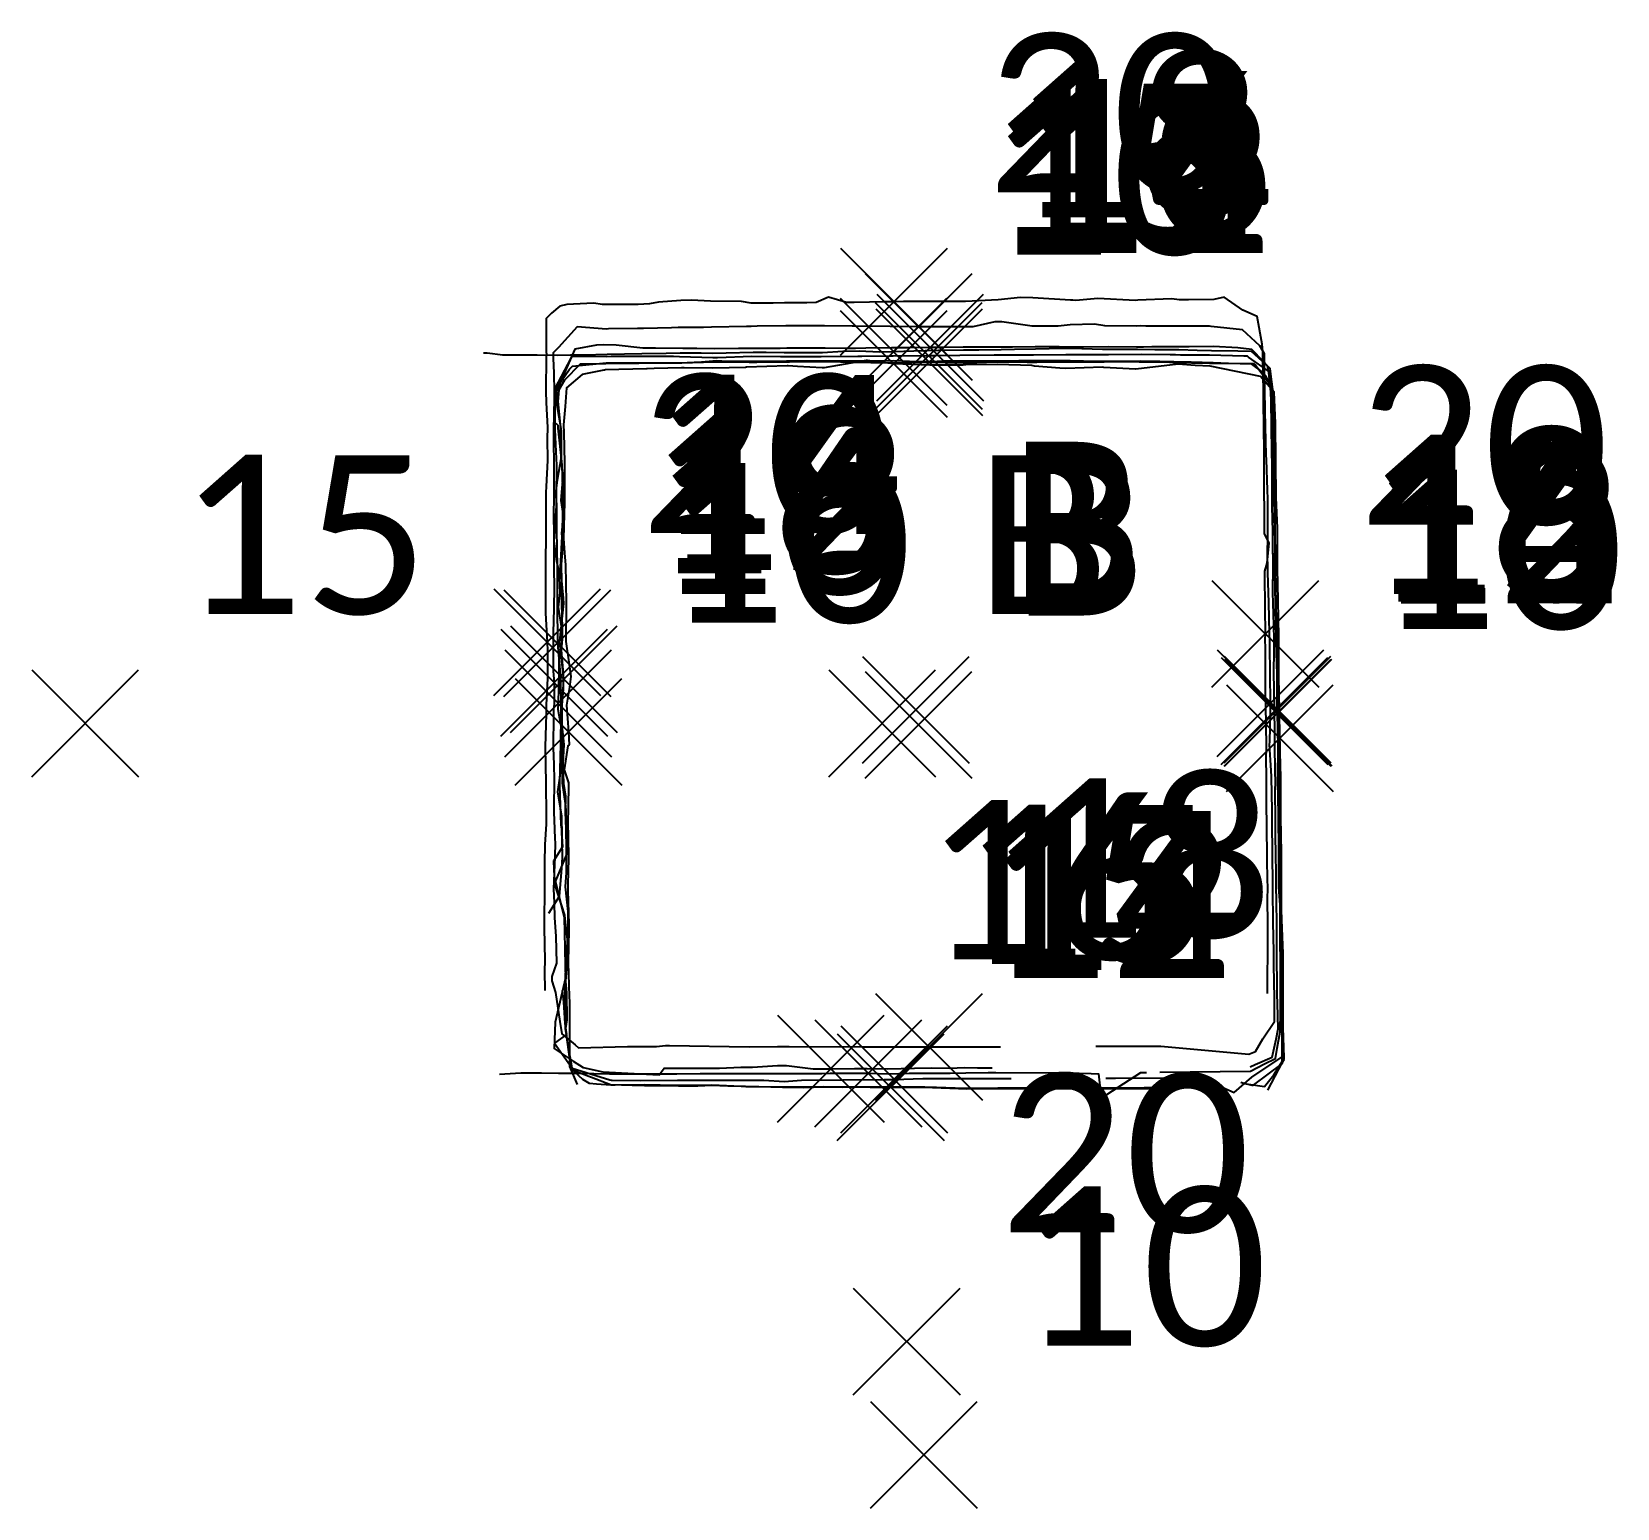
# Model space of a CAD drawing. Header units: metres. Extents: x -0.284 to 0.714, y 0.08 to 1.01.
import ezdxf

# ---------------------------------------------------------------- set-up
doc = ezdxf.new("R2010")
doc.units = ezdxf.units.M
doc.header["$MEASUREMENT"] = 0
for name, color, linetype in [('kolommen 10.00', 1, 'Continuous'), ('kolommen 12.00', 6, 'Continuous'), ('kolommen 12.10', 7, 'Continuous'), ('kolommen 14.00', 4, 'Continuous'), ('kolommen 15.00', 7, 'Continuous'), ('kolommen 16.00', 3, 'Continuous'), ('kolommen 18.00', 7, 'Continuous'), ('kolommen 20.00', 2, 'Continuous')]:
    doc.layers.add(name, color=color, linetype=linetype)
doc.styles.add('Legend', font='')
doc.styles.get('Legend').set_extended_font_data('Calibri')

# ---------------------------------------------------------------- blocks, each defined once
blk = doc.blocks.new('PT')
for points in [[(-0.0672, 0.0672), (0.0672, -0.0672)], [(-0.0672, -0.0672), (0.0672, 0.0672)]]:
    blk.add_lwpolyline(points)
at = {"style": 'Legend'}
blk.add_attdef('NR', (0.1168, 0.1375), '', height=0.2, dxfattribs=at)

msp = doc.modelspace()

# ---------------------------------------------------------------- linework, layer by layer
at = {"layer": 'kolommen 10.00'}
msp.add_polyline3d([(0.4936, 0.34354, 10), (0.5029, 0.36103, 10), (0.50387, 0.36278, 10), (0.50387, 0.36405, 10), (0.50319, 0.38271, 10), (0.50319, 0.40285, 10), (0.50323, 0.42859, 10), (0.50321, 0.4296, 10), (0.50244, 0.45071, 10), (0.50229, 0.45724, 10), (0.50202, 0.47021, 10), (0.50209, 0.47695, 10), (0.50227, 0.49147, 10), (0.50225, 0.49284, 10), (0.50175, 0.51539, 10), (0.50173, 0.51731, 10), (0.50172, 0.51902, 10), (0.50177, 0.53917, 10), (0.50175, 0.54029, 10), (0.50142, 0.55631, 10), (0.50132, 0.56095, 10), (0.50126, 0.56499, 10), (0.50105, 0.58249, 10), (0.50062, 0.60365, 10), (0.50061, 0.60375, 10), (0.50061, 0.60386, 10), (0.50062, 0.62794, 10), (0.5006, 0.62902, 10), (0.5002, 0.65171, 10), (0.49967, 0.67205, 10), (0.49966, 0.67244, 10), (0.49966, 0.67287, 10), (0.4998, 0.69619, 10), (0.49975, 0.69713, 10), (0.49888, 0.71656, 10), (0.49862, 0.73942, 10), (0.49862, 0.73965, 10), (0.49861, 0.73986, 10), (0.49839, 0.76263, 10), (0.49839, 0.76321, 10), (0.49765, 0.78274, 10), (0.48912, 0.79272, 10), (0.45739, 0.79912, 10), (0.44782, 0.79964, 10), (0.43719, 0.80033, 10), (0.41046, 0.79721, 10), (0.41034, 0.7972, 10), (0.41027, 0.79719, 10), (0.39033, 0.79839, 10), (0.38953, 0.7984, 10), (0.36653, 0.79758, 10), (0.36275, 0.79788, 10), (0.34686, 0.79911, 10), (0.34505, 0.79945, 10), (0.32358, 0.80018, 10), (0.3035, 0.79987, 10), (0.30177, 0.79972, 10), (0.28098, 0.79984, 10), (0.25813, 0.80059, 10), (0.25662, 0.80074, 10), (0.24595, 0.80214, 10), (0.24156, 0.8027, 10), (0.24071, 0.80266, 10), (0.2144, 0.798, 10), (0.2132, 0.79802, 10), (0.19768, 0.799, 10), (0.19162, 0.79938, 10), (0.1911, 0.79939, 10), (0.16544, 0.7984, 10), (0.16487, 0.79838, 10), (0.14436, 0.7978, 10), (0.1263, 0.79809, 10), (0.12456, 0.79816, 10), (0.10741, 0.79759, 10), (0.10306, 0.79746, 10), (0.10253, 0.79755, 10), (0.07659, 0.79673, 10), (0.07633, 0.79671, 10), (0.07561, 0.79661, 10), (0.06202, 0.79388, 10), (0.05217, 0.78547, 10), (0.05128, 0.77384, 10), (0.05039, 0.76222, 10), (0.0505, 0.75742, 10), (0.05096, 0.73824, 10), (0.05096, 0.71502, 10), (0.05098, 0.71427, 10), (0.05097, 0.71351, 10), (0.05029, 0.69056, 10), (0.05121, 0.67888, 10), (0.05159, 0.67409, 10), (0.05204, 0.65068, 10), (0.05205, 0.64993, 10), (0.05207, 0.64916, 10), (0.05186, 0.62594, 10), (0.05372, 0.61295, 10), (0.05492, 0.60378, 10), (0.05406, 0.59713, 10), (0.05215, 0.58571, 10), (0.05337, 0.56904, 10), (0.0539, 0.56074, 10), (0.053, 0.56016, 10), (0.05073, 0.54515, 10), (0.05336, 0.53695, 10), (0.05324, 0.52043, 10), (0.05312, 0.51275, 10), (0.05337, 0.49095, 10), (0.05341, 0.48914, 10), (0.05323, 0.48126, 10), (0.05299, 0.47249, 10), (0.053, 0.46937, 10), (0.05372, 0.4479, 10), (0.05371, 0.44436, 10), (0.05313, 0.42386, 10), (0.05396, 0.40239, 10), (0.05407, 0.39906, 10), (0.05409, 0.3831, 10), (0.0541, 0.38277, 10), (0.0541, 0.38231, 10), (0.05399, 0.3584, 10), (0.05892, 0.34699, 10)], dxfattribs=at)
at = {"layer": 'kolommen 12.00'}
msp.add_polyline3d([(0.47752, 0.34809, 12), (0.48008, 0.34747, 12), (0.49154, 0.34587, 12), (0.49749, 0.35317, 12), (0.50261, 0.36164, 12), (0.50265, 0.37217, 12), (0.50263, 0.38036, 12), (0.50257, 0.38968, 12), (0.50253, 0.40332, 12), (0.50252, 0.41582, 12), (0.50241, 0.42729, 12), (0.50219, 0.44173, 12), (0.50213, 0.45023, 12), (0.50182, 0.45952, 12), (0.50193, 0.47251, 12), (0.5022, 0.48274, 12), (0.50187, 0.49327, 12), (0.50162, 0.5027, 12), (0.50125, 0.51511, 12), (0.50135, 0.52704, 12), (0.50117, 0.53831, 12), (0.5011, 0.55222, 12), (0.501, 0.56161, 12), (0.50073, 0.57116, 12), (0.50035, 0.58286, 12), (0.49995, 0.59409, 12), (0.49979, 0.60407, 12), (0.49951, 0.61506, 12), (0.49952, 0.62805, 12), (0.49914, 0.63946, 12), (0.49891, 0.64899, 12), (0.49875, 0.65942, 12), (0.49848, 0.67246, 12), (0.49842, 0.68188, 12), (0.49809, 0.69587, 12), (0.49779, 0.70483, 12), (0.49764, 0.71647, 12), (0.49752, 0.72977, 12), (0.49749, 0.73967, 12), (0.49727, 0.74961, 12), (0.49714, 0.76267, 12), (0.49678, 0.77508, 12), (0.4965, 0.78525, 12), (0.49209, 0.79336, 12), (0.4901, 0.79566, 12), (0.48354, 0.8004, 12), (0.4688, 0.8008, 12), (0.45924, 0.80114, 12), (0.44541, 0.80163, 12), (0.43447, 0.8019, 12), (0.42568, 0.80208, 12), (0.41326, 0.80223, 12), (0.40352, 0.80216, 12), (0.39069, 0.80199, 12), (0.37761, 0.80226, 12), (0.36927, 0.80253, 12), (0.36003, 0.8025, 12), (0.34653, 0.80249, 12), (0.33689, 0.8024, 12), (0.32322, 0.80224, 12), (0.31336, 0.80224, 12), (0.30034, 0.80232, 12), (0.29, 0.80235, 12), (0.28087, 0.80196, 12), (0.26802, 0.80211, 12), (0.25817, 0.80247, 12), (0.24431, 0.80236, 12), (0.23416, 0.80233, 12), (0.22136, 0.80221, 12), (0.21396, 0.80219, 12), (0.20555, 0.80224, 12), (0.19066, 0.80233, 12), (0.17832, 0.80216, 12), (0.16873, 0.80215, 12), (0.15335, 0.80204, 12), (0.14662, 0.80259, 12), (0.13707, 0.80162, 12), (0.12345, 0.80104, 12), (0.11341, 0.80092, 12), (0.09763, 0.80078, 12), (0.08534, 0.80083, 12), (0.07687, 0.80068, 12), (0.06696, 0.80042, 12), (0.0607, 0.80032, 12), (0.0509, 0.79025, 12), (0.04732, 0.78428, 12), (0.04667, 0.77692, 12), (0.04813, 0.76238, 12), (0.04841, 0.74885, 12), (0.04878, 0.73849, 12), (0.04984, 0.72996, 12), (0.04861, 0.7145, 12), (0.05001, 0.70499, 12), (0.04904, 0.69376, 12), (0.04983, 0.68641, 12), (0.04879, 0.67446, 12), (0.04914, 0.66367, 12), (0.04904, 0.64986, 12), (0.04937, 0.63424, 12), (0.04918, 0.62484, 12), (0.04874, 0.62058, 12), (0.05006, 0.60554, 12), (0.05009, 0.5958, 12), (0.04916, 0.58588, 12), (0.04932, 0.57292, 12), (0.05043, 0.56112, 12), (0.04978, 0.54905, 12), (0.05038, 0.5365, 12), (0.05156, 0.52861, 12), (0.05138, 0.51836, 12), (0.05166, 0.50799, 12), (0.05203, 0.49514, 12), (0.05204, 0.48046, 12), (0.05125, 0.47156, 12), (0.05297, 0.4559, 12), (0.05306, 0.44716, 12), (0.05306, 0.44133, 12), (0.05167, 0.42659, 12), (0.05134, 0.41442, 12), (0.05221, 0.40473, 12), (0.05242, 0.38767, 12), (0.05151, 0.3823, 12), (0.05256, 0.37429, 12), (0.05582, 0.3564, 12), (0.06791, 0.35162, 12), (0.07978, 0.34717, 12), (0.09351, 0.34656, 12), (0.10135, 0.34649, 12), (0.10805, 0.34636, 12), (0.12263, 0.3462, 12), (0.13478, 0.34628, 12), (0.1436, 0.34655, 12), (0.15371, 0.3463, 12), (0.16487, 0.34599, 12), (0.17323, 0.3458, 12), (0.18809, 0.34543, 12), (0.20107, 0.34526, 12), (0.21416, 0.34562, 12), (0.22594, 0.34536, 12), (0.23513, 0.34551, 12), (0.24323, 0.34536, 12), (0.25612, 0.34535, 12), (0.2677, 0.34535, 12), (0.27713, 0.34529, 12), (0.29355, 0.34471, 12), (0.30426, 0.34444, 12), (0.31902, 0.34453, 12), (0.32393, 0.34449, 12), (0.3809, 0.3443, 12), (0.38206, 0.34431, 12), (0.38268, 0.34431, 12), (0.42234, 0.34458, 12)], dxfattribs=at)
at = {"layer": 'kolommen 12.10'}
msp.add_polyline3d([(0.42297, 0.34504, 12.1), (0.41569, 0.34499, 12.1), (0.38285, 0.34486, 12.1), (0.36819, 0.34481, 12.1), (0.34794, 0.3448, 12.1), (0.32368, 0.34477, 12.1), (0.3053, 0.34453, 12.1), (0.30434, 0.34457, 12.1), (0.30277, 0.3446, 12.1), (0.28512, 0.3452, 12.1), (0.27774, 0.34548, 12.1), (0.27714, 0.34548, 12.1), (0.27516, 0.34548, 12.1), (0.25622, 0.34537, 12.1), (0.2376, 0.34539, 12.1), (0.23531, 0.34541, 12.1), (0.23259, 0.34547, 12.1), (0.21421, 0.34564, 12.1), (0.1909, 0.34541, 12.1), (0.18957, 0.34538, 12.1), (0.16895, 0.3455, 12.1), (0.16514, 0.34559, 12.1), (0.16203, 0.34571, 12.1), (0.14367, 0.34665, 12.1), (0.12966, 0.34646, 12.1), (0.12266, 0.34636, 12.1), (0.12102, 0.3464, 12.1), (0.10128, 0.34678, 12.1), (0.08289, 0.34673, 12.1), (0.08004, 0.34675, 12.1), (0.07114, 0.34737, 12.1), (0.0667, 0.34768, 12.1), (0.06249, 0.35018, 12.1), (0.05522, 0.35698, 12.1), (0.05205, 0.37974, 12.1), (0.05151, 0.38215, 12.1), (0.05128, 0.40559, 12.1), (0.05132, 0.4067, 12.1), (0.05124, 0.40746, 12.1), (0.05315, 0.42924, 12.1), (0.05346, 0.43283, 12.1), (0.05181, 0.44724, 12.1), (0.05111, 0.45373, 12.1), (0.0449, 0.47311, 12.1), (0.04493, 0.47372, 12.1), (0.0529, 0.49277, 12.1), (0.0525, 0.49685, 12.1), (0.05194, 0.5196, 12.1), (0.05182, 0.52241, 12.1), (0.04971, 0.53669, 12.1), (0.04946, 0.55749, 12.1), (0.04962, 0.56097, 12.1), (0.04932, 0.5641, 12.1), (0.04956, 0.58598, 12.1), (0.05047, 0.6022, 12.1), (0.05049, 0.60267, 12.1), (0.05048, 0.60277, 12.1), (0.05013, 0.60597, 12.1), (0.04805, 0.62498, 12.1), (0.04798, 0.62568, 12.1), (0.04803, 0.62634, 12.1), (0.05059, 0.6497, 12.1), (0.05026, 0.65303, 12.1), (0.04845, 0.67261, 12.1), (0.04962, 0.69574, 12.1), (0.04965, 0.69624, 12.1), (0.04965, 0.69634, 12.1), (0.04967, 0.69678, 12.1), (0.05007, 0.71154, 12.1), (0.05012, 0.71547, 12.1), (0.04943, 0.73681, 12.1), (0.0492, 0.73916, 12.1), (0.04699, 0.76005, 12.1), (0.04691, 0.76184, 12.1), (0.04442, 0.76404, 12.1), (0.04537, 0.7858, 12.1), (0.04644, 0.78554, 12.1), (0.04629, 0.7859, 12.1), (0.05397, 0.79727, 12.1), (0.05602, 0.79917, 12.1), (0.07709, 0.80125, 12.1), (0.07801, 0.80123, 12.1), (0.07937, 0.8012, 12.1), (0.0986, 0.80127, 12.1), (0.12053, 0.80125, 12.1), (0.1228, 0.80126, 12.1), (0.12475, 0.80132, 12.1), (0.14522, 0.80176, 12.1), (0.16708, 0.80155, 12.1), (0.16985, 0.80156, 12.1), (0.17196, 0.80156, 12.1), (0.18994, 0.80193, 12.1), (0.19245, 0.80194, 12.1), (0.21449, 0.80199, 12.1), (0.21602, 0.80197, 12.1), (0.23296, 0.8016, 12.1), (0.25445, 0.80121, 12.1), (0.25619, 0.80121, 12.1), (0.27906, 0.80159, 12.1), (0.28052, 0.8016, 12.1), (0.30187, 0.80128, 12.1), (0.3032, 0.80126, 12.1), (0.30432, 0.80127, 12.1), (0.32257, 0.80177, 12.1), (0.34213, 0.80161, 12.1), (0.34518, 0.80168, 12.1), (0.34832, 0.80169, 12.1), (0.3682, 0.80182, 12.1), (0.38795, 0.80195, 12.1), (0.39066, 0.80195, 12.1), (0.39337, 0.80198, 12.1), (0.41265, 0.80187, 12.1), (0.43184, 0.80165, 12.1), (0.43431, 0.80154, 12.1), (0.45691, 0.80106, 12.1), (0.45933, 0.80107, 12.1), (0.46194, 0.80097, 12.1), (0.48456, 0.80087, 12.1), (0.48617, 0.79954, 12.1), (0.49516, 0.78751, 12.1), (0.49643, 0.78517, 12.1), (0.49714, 0.76479, 12.1), (0.49716, 0.76256, 12.1), (0.49723, 0.76024, 12.1), (0.49723, 0.73941, 12.1), (0.4979, 0.71763, 12.1), (0.4979, 0.71659, 12.1), (0.49792, 0.71568, 12.1), (0.49802, 0.69573, 12.1), (0.49805, 0.69391, 12.1), (0.498, 0.67209, 12.1), (0.49868, 0.65174, 12.1), (0.49877, 0.64879, 12.1), (0.49892, 0.62872, 12.1), (0.49895, 0.62756, 12.1), (0.49897, 0.62635, 12.1), (0.4999, 0.60439, 12.1), (0.49998, 0.60137, 12.1), (0.50025, 0.5827, 12.1), (0.50024, 0.58111, 12.1), (0.50098, 0.56148, 12.1), (0.50055, 0.54209, 12.1), (0.50062, 0.53909, 12.1), (0.50098, 0.51741, 12.1), (0.50101, 0.51481, 12.1), (0.50153, 0.49754, 12.1), (0.50155, 0.49547, 12.1), (0.50194, 0.47597, 12.1), (0.50197, 0.47331, 12.1), (0.50194, 0.45244, 12.1), (0.50194, 0.45124, 12.1), (0.50196, 0.44985, 12.1), (0.50216, 0.42867, 12.1), (0.50206, 0.40535, 12.1), (0.50208, 0.40289, 12.1), (0.50293, 0.38473, 12.1), (0.50295, 0.38332, 12.1), (0.50292, 0.38191, 12.1), (0.50269, 0.36038, 12.1), (0.48455, 0.3468, 12.1), (0.48412, 0.34641, 12.1), (0.48372, 0.34651, 12.1), (0.47857, 0.3477, 12.1), (0.47664, 0.3483, 12.1)], dxfattribs=at)
at = {"layer": 'kolommen 14.00'}
for points in [[(0.45099, 0.35155, 14), (0.47254, 0.34195, 14), (0.4836, 0.35163, 14), (0.50206, 0.36397, 14), (0.50342, 0.36487, 14), (0.50339, 0.366, 14), (0.50296, 0.38193, 14), (0.50289, 0.40098, 14), (0.50281, 0.40487, 14), (0.50283, 0.40824, 14), (0.50266, 0.42471, 14), (0.5025, 0.42745, 14), (0.50213, 0.44703, 14), (0.50196, 0.45156, 14), (0.50065, 0.47126, 14), (0.50052, 0.49292, 14), (0.50052, 0.49364, 14), (0.50053, 0.49427, 14), (0.50045, 0.51578, 14), (0.50042, 0.51724, 14), (0.49994, 0.53752, 14), (0.49992, 0.5399, 14), (0.50014, 0.55954, 14), (0.49966, 0.58097, 14), (0.49961, 0.58335, 14), (0.4996, 0.58592, 14), (0.49945, 0.60513, 14), (0.4989, 0.6256, 14), (0.49881, 0.62883, 14), (0.49849, 0.64599, 14), (0.49844, 0.64987, 14), (0.49807, 0.66857, 14), (0.49803, 0.67073, 14), (0.49816, 0.69266, 14), (0.49816, 0.69446, 14), (0.49754, 0.71659, 14), (0.49751, 0.7176, 14), (0.4975, 0.71856, 14), (0.49731, 0.73812, 14), (0.49737, 0.7588, 14), (0.49733, 0.76134, 14), (0.49662, 0.78163, 14), (0.49662, 0.78397, 14), (0.49513, 0.79416, 14), (0.49459, 0.79566, 14), (0.48147, 0.8047, 14), (0.48077, 0.80533, 14), (0.47849, 0.80547, 14), (0.45683, 0.80603, 14), (0.43873, 0.80612, 14), (0.43552, 0.80617, 14), (0.43223, 0.80623, 14), (0.41418, 0.80656, 14), (0.39331, 0.80633, 14), (0.3916, 0.80632, 14), (0.39, 0.80632, 14), (0.36906, 0.80625, 14), (0.36654, 0.80622, 14), (0.34605, 0.80598, 14), (0.32543, 0.80607, 14), (0.32338, 0.8061, 14), (0.32128, 0.80604, 14), (0.2997, 0.8058, 14), (0.28335, 0.80567, 14), (0.28012, 0.80568, 14), (0.25773, 0.8054, 14), (0.25647, 0.80536, 14), (0.23815, 0.80516, 14), (0.23706, 0.80513, 14), (0.23556, 0.80513, 14), (0.21254, 0.80496, 14), (0.19006, 0.80497, 14), (0.18817, 0.80495, 14), (0.18685, 0.80496, 14), (0.16893, 0.80518, 14), (0.14722, 0.80441, 14), (0.14577, 0.8044, 14), (0.14439, 0.80441, 14), (0.1234, 0.80499, 14), (0.11962, 0.80517, 14), (0.10268, 0.80512, 14), (0.08033, 0.80517, 14), (0.07749, 0.80505, 14), (0.05665, 0.80527, 14), (0.0556, 0.80528, 14), (0.05496, 0.80411, 14), (0.04481, 0.78506, 14), (0.04478, 0.75926, 14), (0.04568, 0.74084, 14), (0.04592, 0.73698, 14), (0.04578, 0.71695, 14), (0.04574, 0.7133, 14), (0.04579, 0.71284, 14), (0.04587, 0.70246, 14), (0.04593, 0.69711, 14), (0.04596, 0.69587, 14), (0.04623, 0.67291, 14), (0.04635, 0.6574, 14), (0.04624, 0.64902, 14), (0.04643, 0.62515, 14), (0.04644, 0.62493, 14), (0.04644, 0.6248, 14), (0.04844, 0.60321, 14), (0.04856, 0.58222, 14), (0.04854, 0.58021, 14), (0.04834, 0.56116, 14), (0.0477, 0.53707, 14), (0.04776, 0.53604, 14), (0.0477, 0.53533, 14), (0.0487, 0.5104, 14), (0.04909, 0.50768, 14), (0.04954, 0.49112, 14), (0.04933, 0.48573, 14), (0.04765, 0.46546, 14), (0.0408, 0.45469, 14)], [(0.0495, 0.40619, 14), (0.05024, 0.39882, 14), (0.05111, 0.38555, 14), (0.05228, 0.37857, 14), (0.04463, 0.37307, 14), (0.0558, 0.35735, 14), (0.07936, 0.35009, 14), (0.08026, 0.34981, 14), (0.08091, 0.34981, 14), (0.09846, 0.34948, 14), (0.12207, 0.34969, 14), (0.12273, 0.34969, 14), (0.12336, 0.3497, 14), (0.15072, 0.34979, 14), (0.17646, 0.34976, 14), (0.18929, 0.34886, 14), (0.20009, 0.34976, 14), (0.25222, 0.35017, 14), (0.25544, 0.35021, 14), (0.25839, 0.3503, 14), (0.2764, 0.3509, 14), (0.29898, 0.35075, 14), (0.30429, 0.35074, 14), (0.32208, 0.35085, 14), (0.33205, 0.35077, 14)], [(0.39157, 0.35099, 14), (0.39785, 0.35104, 14), (0.42765, 0.35136, 14)]]:
    msp.add_polyline3d(points, dxfattribs=at)
at = {"layer": 'kolommen 15.00'}
for points in [[(0.42572, 0.35478, 15), (0.48282, 0.35551, 15), (0.49147, 0.36007, 15), (0.49842, 0.36346, 15), (0.49947, 0.36998, 15), (0.50145, 0.38019, 15), (0.50153, 0.39354, 15), (0.50171, 0.40337, 15), (0.50166, 0.41707, 15), (0.50154, 0.42612, 15), (0.5015, 0.43509, 15), (0.50145, 0.44874, 15), (0.50141, 0.46093, 15), (0.50149, 0.46854, 15), (0.50137, 0.47867, 15), (0.50111, 0.49344, 15), (0.5011, 0.50389, 15), (0.50105, 0.51722, 15), (0.50114, 0.5264, 15), (0.5009, 0.53916, 15), (0.50054, 0.54911, 15), (0.50015, 0.55888, 15), (0.49986, 0.57497, 15), (0.49969, 0.58308, 15), (0.49977, 0.59605, 15), (0.49954, 0.60549, 15), (0.49917, 0.62102, 15), (0.49896, 0.62828, 15), (0.49886, 0.64035, 15), (0.49866, 0.6505, 15), (0.49844, 0.66551, 15), (0.49841, 0.67345, 15), (0.49836, 0.6801, 15), (0.4982, 0.69395, 15), (0.49797, 0.70875, 15), (0.49774, 0.71703, 15), (0.4976, 0.72487, 15), (0.49725, 0.73916, 15), (0.49709, 0.74747, 15), (0.49677, 0.76208, 15), (0.49676, 0.77113, 15), (0.49682, 0.78447, 15), (0.4961, 0.78918, 15), (0.49504, 0.79759, 15), (0.4877, 0.80446, 15), (0.48346, 0.80838, 15), (0.47465, 0.80856, 15), (0.45828, 0.80883, 15), (0.44919, 0.80902, 15), (0.43765, 0.80935, 15), (0.42244, 0.8095, 15), (0.4117, 0.80961, 15), (0.40232, 0.80969, 15), (0.38966, 0.80969, 15), (0.37648, 0.80996, 15), (0.36731, 0.81019, 15), (0.35599, 0.80999, 15), (0.34744, 0.80976, 15), (0.33413, 0.80971, 15), (0.32588, 0.80949, 15), (0.31165, 0.80918, 15), (0.30213, 0.8092, 15), (0.28634, 0.80893, 15), (0.2779, 0.80876, 15), (0.27087, 0.80859, 15), (0.25806, 0.80824, 15), (0.2493, 0.80789, 15), (0.23631, 0.80848, 15), (0.22607, 0.80843, 15), (0.21337, 0.80742, 15), (0.1977, 0.80744, 15), (0.18921, 0.80752, 15), (0.17779, 0.80773, 15), (0.16966, 0.80765, 15), (0.15277, 0.80726, 15), (0.14395, 0.8072, 15), (0.13698, 0.80723, 15), (0.12376, 0.80728, 15), (0.11502, 0.80706, 15), (0.09957, 0.80684, 15), (0.08875, 0.80669, 15), (0.07777, 0.80643, 15), (0.06322, 0.8061, 15), (0.05462, 0.80607, 15), (0.04626, 0.80593, 15), (0.03369, 0.80611, 15), (0.0195, 0.80597, 15), (0.01213, 0.80599, 15), (0.00226, 0.80724, 15), (0, 0.8074, 15)], [(0.00994, 0.35365, 15), (0.0234, 0.35436, 15), (0.03646, 0.35434, 15), (0.0472, 0.35424, 15), (0.05788, 0.35411, 15), (0.06932, 0.35394, 15), (0.07923, 0.35381, 15), (0.09179, 0.35382, 15), (0.10048, 0.35375, 15), (0.11426, 0.35368, 15), (0.12167, 0.35378, 15), (0.13636, 0.35407, 15), (0.14275, 0.35402, 15), (0.1486, 0.35406, 15), (0.16325, 0.35409, 15), (0.18309, 0.35397, 15), (0.19188, 0.35397, 15), (0.20682, 0.35404, 15), (0.21294, 0.35408, 15), (0.21825, 0.35412, 15), (0.23382, 0.35419, 15), (0.24216, 0.35411, 15), (0.25487, 0.35381, 15), (0.26784, 0.35411, 15), (0.27673, 0.35428, 15), (0.2936, 0.35425, 15), (0.30352, 0.35433, 15), (0.31757, 0.35462, 15), (0.31834, 0.35464, 15), (0.31878, 0.35466, 15), (0.32241, 0.35464, 15), (0.36724, 0.35442, 15), (0.38237, 0.35408, 15), (0.38705, 0.35379, 15), (0.38883, 0.33853, 15), (0.41372, 0.35452, 15), (0.41728, 0.35462, 15)]]:
    msp.add_polyline3d(points, dxfattribs=at)
at = {"layer": 'kolommen 16.00'}
msp.add_polyline3d([(0.48246, 0.35828, 16), (0.48575, 0.35962, 16), (0.4964, 0.36421, 16), (0.49892, 0.37568, 16), (0.50017, 0.38219, 16), (0.49966, 0.39818, 16), (0.4996, 0.40341, 16), (0.49944, 0.41167, 16), (0.49925, 0.42495, 16), (0.4992, 0.43996, 16), (0.49922, 0.44746, 16), (0.49904, 0.46264, 16), (0.49894, 0.47169, 16), (0.4988, 0.47911, 16), (0.49861, 0.49287, 16), (0.49842, 0.50265, 16), (0.49843, 0.51425, 16), (0.49832, 0.5314, 16), (0.49842, 0.53801, 16), (0.49832, 0.54353, 16), (0.49807, 0.56154, 16), (0.49799, 0.56968, 16), (0.49789, 0.58211, 16), (0.49769, 0.59673, 16), (0.4975, 0.60534, 16), (0.49754, 0.62105, 16), (0.49758, 0.62757, 16), (0.49711, 0.64342, 16), (0.49696, 0.64951, 16), (0.4968, 0.65715, 16), (0.49692, 0.6731, 16), (0.49668, 0.68832, 16), (0.49672, 0.69503, 16), (0.49644, 0.71074, 16), (0.4963, 0.71834, 16), (0.49633, 0.73172, 16), (0.49629, 0.73769, 16), (0.49614, 0.74452, 16), (0.49586, 0.76185, 16), (0.49573, 0.77689, 16), (0.49561, 0.78288, 16), (0.4942, 0.79483, 16), (0.49344, 0.79939, 16), (0.49087, 0.80199, 16), (0.48362, 0.8097, 16), (0.47485, 0.81072, 16), (0.45942, 0.8115, 16), (0.44407, 0.81128, 16), (0.43731, 0.81121, 16), (0.42067, 0.81123, 16), (0.41532, 0.81116, 16), (0.41101, 0.81119, 16), (0.39318, 0.8112, 16), (0.37762, 0.81113, 16), (0.37076, 0.81117, 16), (0.36234, 0.81128, 16), (0.34714, 0.81125, 16), (0.33297, 0.81116, 16), (0.32489, 0.81104, 16), (0.30909, 0.81105, 16), (0.30185, 0.81108, 16), (0.28809, 0.81097, 16), (0.28104, 0.81087, 16), (0.26695, 0.81075, 16), (0.25675, 0.81068, 16), (0.24061, 0.8104, 16), (0.234, 0.8102, 16), (0.2275, 0.81022, 16), (0.21491, 0.81048, 16), (0.19635, 0.81036, 16), (0.19083, 0.81047, 16), (0.18668, 0.81035, 16), (0.17059, 0.81035, 16), (0.16048, 0.81033, 16), (0.14525, 0.8101, 16), (0.13414, 0.81027, 16), (0.12531, 0.81022, 16), (0.10813, 0.8104, 16), (0.1002, 0.81044, 16), (0.08348, 0.81227, 16), (0.07563, 0.81252, 16), (0.07103, 0.81228, 16), (0.05745, 0.80974, 16), (0.04926, 0.79117, 16), (0.04582, 0.78334, 16), (0.04588, 0.77593, 16), (0.04876, 0.75864, 16), (0.04888, 0.75341, 16), (0.0489, 0.74192, 16), (0.04631, 0.72744, 16), (0.04557, 0.72059, 16), (0.04572, 0.71129, 16), (0.04429, 0.6889, 16), (0.04592, 0.6762, 16), (0.04734, 0.67041, 16), (0.048, 0.65666, 16), (0.04692, 0.64748, 16), (0.04924, 0.63253, 16), (0.04949, 0.62672, 16), (0.04731, 0.61422, 16), (0.04746, 0.60628, 16), (0.04699, 0.58691, 16), (0.0468, 0.58328, 16), (0.04938, 0.5679, 16), (0.04973, 0.56281, 16), (0.04975, 0.55831, 16), (0.04798, 0.54139, 16), (0.04655, 0.53125, 16), (0.049, 0.5159, 16), (0.04915, 0.50342, 16), (0.04965, 0.49673, 16), (0.04404, 0.48765, 16), (0.0444, 0.47802, 16), (0.0508, 0.45208, 16), (0.05122, 0.43277, 16), (0.05135, 0.42157, 16), (0.05154, 0.41422, 16), (0.04503, 0.38637, 16), (0.04438, 0.36977, 16), (0.05633, 0.36177, 16), (0.06267, 0.3577, 16), (0.07506, 0.35513, 16), (0.11058, 0.35307, 16), (0.11362, 0.35728, 16), (0.13882, 0.35733, 16), (0.14849, 0.35736, 16), (0.16192, 0.35794, 16), (0.16932, 0.358, 16), (0.18494, 0.35909, 16), (0.19064, 0.35906, 16), (0.2074, 0.35694, 16), (0.2124, 0.35702, 16), (0.2186, 0.357, 16), (0.23336, 0.35708, 16), (0.24151, 0.35705, 16), (0.25435, 0.35698, 16), (0.27116, 0.3574, 16), (0.28206, 0.35752, 16), (0.29352, 0.35744, 16), (0.3028, 0.35776, 16), (0.31086, 0.3575, 16), (0.32003, 0.35761, 16)], dxfattribs=at)
at = {"layer": 'kolommen 18.00'}
msp.add_polyline3d([(0.38531, 0.37112, 18), (0.42116, 0.37119, 18), (0.42393, 0.37118, 18), (0.42634, 0.3712, 18), (0.48178, 0.36606, 18), (0.48586, 0.3678, 18), (0.49044, 0.3758, 18), (0.49791, 0.3868, 18), (0.49792, 0.39076, 18), (0.49783, 0.40419, 18), (0.49769, 0.40893, 18), (0.49734, 0.42503, 18), (0.49732, 0.43068, 18), (0.49697, 0.44898, 18), (0.49684, 0.47006, 18), (0.4968, 0.472, 18), (0.49678, 0.47354, 18), (0.4965, 0.49143, 18), (0.49634, 0.513, 18), (0.49635, 0.51628, 18), (0.49628, 0.51951, 18), (0.49586, 0.54068, 18), (0.49565, 0.54463, 18), (0.49476, 0.56097, 18), (0.49481, 0.56263, 18), (0.49541, 0.58137, 18), (0.49535, 0.587, 18), (0.49509, 0.60548, 18), (0.49493, 0.62311, 18), (0.4949, 0.62672, 18), (0.49475, 0.63083, 18), (0.49428, 0.65033, 18), (0.49357, 0.66906, 18), (0.49355, 0.67393, 18), (0.49334, 0.67834, 18), (0.49357, 0.69449, 18), (0.49369, 0.70006, 18), (0.49355, 0.71559, 18), (0.49333, 0.72109, 18), (0.49272, 0.74037, 18), (0.49268, 0.74317, 18), (0.4922, 0.76122, 18), (0.49196, 0.7712, 18), (0.49172, 0.78398, 18), (0.49156, 0.79611, 18), (0.49155, 0.80693, 18), (0.4885, 0.81183, 18), (0.47767, 0.82207, 18), (0.45792, 0.82415, 18), (0.45684, 0.82426, 18), (0.45599, 0.82427, 18), (0.43932, 0.8242, 18), (0.41684, 0.82438, 18), (0.41347, 0.82446, 18), (0.41095, 0.82439, 18), (0.39096, 0.82443, 18), (0.38454, 0.82565, 18), (0.36922, 0.82519, 18), (0.36175, 0.82424, 18), (0.34539, 0.8243, 18), (0.32629, 0.82693, 18), (0.32176, 0.82693, 18), (0.30804, 0.82396, 18), (0.30186, 0.82391, 18), (0.28344, 0.82392, 18), (0.28052, 0.82391, 18), (0.27388, 0.82394, 18), (0.25594, 0.82406, 18), (0.23424, 0.82435, 18), (0.23281, 0.82437, 18), (0.232, 0.82437, 18), (0.21459, 0.8245, 18), (0.20833, 0.82454, 18), (0.19023, 0.82445, 18), (0.17227, 0.82423, 18), (0.16843, 0.82416, 18), (0.16551, 0.82412, 18), (0.14353, 0.82372, 18), (0.1385, 0.82355, 18), (0.12249, 0.82337, 18), (0.11829, 0.82326, 18), (0.10062, 0.82288, 18), (0.09685, 0.82281, 18), (0.07858, 0.82252, 18), (0.0774, 0.82246, 18), (0.05893, 0.82398, 18), (0.04705, 0.81094, 18), (0.04387, 0.80747, 18), (0.04383, 0.8042, 18), (0.04418, 0.79481, 18), (0.04452, 0.78293, 18), (0.04452, 0.77878, 18), (0.04404, 0.75893, 18), (0.0441, 0.74867, 18), (0.04418, 0.74053, 18), (0.04421, 0.72214, 18), (0.04412, 0.71907, 18), (0.04406, 0.70349, 18), (0.04425, 0.69507, 18), (0.04422, 0.6862, 18), (0.04412, 0.67113, 18), (0.04434, 0.66045, 18), (0.04426, 0.64641, 18), (0.04377, 0.63143, 18), (0.04385, 0.63138, 18), (0.04375, 0.63118, 18), (0.04375, 0.61098, 18), (0.04377, 0.60719, 18), (0.04446, 0.59992, 18), (0.04433, 0.58663, 18), (0.04398, 0.58309, 18), (0.04393, 0.57984, 18), (0.04384, 0.55898, 18), (0.04416, 0.54845, 18), (0.04434, 0.53881, 18), (0.04424, 0.52082, 18), (0.04425, 0.51854, 18), (0.04472, 0.50804, 18), (0.04494, 0.5014, 18), (0.04498, 0.49935, 18), (0.04475, 0.49027, 18), (0.0441, 0.47014, 18), (0.04449, 0.46131, 18), (0.04467, 0.45187, 18), (0.04545, 0.44034, 18), (0.0459, 0.42341, 18), (0.04287, 0.41496, 18), (0.04288, 0.41226, 18), (0.04536, 0.40489, 18), (0.04805, 0.38676, 18), (0.04931, 0.37902, 18), (0.05772, 0.37204, 18), (0.0598, 0.37011, 18), (0.09065, 0.37104, 18), (0.10883, 0.37105, 18), (0.11457, 0.37171, 18), (0.11711, 0.37166, 18), (0.16709, 0.37074, 18), (0.18501, 0.37103, 18), (0.19233, 0.37097, 18), (0.23857, 0.37076, 18), (0.24747, 0.37076, 18), (0.28035, 0.37073, 18), (0.28883, 0.37076, 18), (0.32378, 0.37086, 18), (0.32543, 0.37086, 18)], dxfattribs=at)
at = {"layer": 'kolommen 20.00'}
msp.add_polyline3d([(0.49344, 0.40441, 20), (0.49353, 0.41929, 20), (0.49354, 0.42548, 20), (0.49365, 0.44365, 20), (0.49361, 0.44628, 20), (0.49353, 0.46531, 20), (0.49356, 0.46919, 20), (0.49331, 0.48668, 20), (0.49323, 0.49173, 20), (0.49305, 0.50792, 20), (0.49306, 0.51384, 20), (0.49288, 0.51958, 20), (0.49276, 0.53964, 20), (0.49265, 0.5533, 20), (0.49273, 0.5575, 20), (0.49252, 0.57576, 20), (0.49238, 0.58306, 20), (0.49225, 0.59642, 20), (0.49224, 0.60052, 20), (0.49212, 0.6214, 20), (0.49204, 0.62737, 20), (0.49207, 0.63072, 20), (0.49203, 0.64707, 20), (0.49198, 0.64957, 20), (0.49179, 0.66548, 20), (0.49175, 0.67019, 20), (0.49332, 0.67509, 20), (0.49454, 0.68797, 20), (0.49161, 0.69358, 20), (0.4915, 0.71087, 20), (0.49141, 0.71782, 20), (0.49138, 0.7335, 20), (0.49132, 0.73994, 20), (0.49131, 0.74473, 20), (0.49105, 0.76136, 20), (0.49091, 0.77633, 20), (0.49084, 0.78333, 20), (0.49058, 0.8035, 20), (0.49054, 0.80833, 20), (0.48997, 0.81297, 20), (0.48702, 0.83037, 20), (0.47788, 0.83447, 20), (0.4661, 0.84254, 20), (0.45975, 0.84108, 20), (0.44377, 0.84097, 20), (0.43811, 0.84082, 20), (0.43292, 0.84147, 20), (0.41174, 0.84076, 20), (0.41029, 0.84046, 20), (0.38667, 0.84181, 20), (0.37284, 0.84054, 20), (0.37092, 0.84056, 20), (0.3694, 0.84064, 20), (0.34579, 0.84219, 20), (0.33793, 0.84237, 20), (0.32389, 0.84087, 20), (0.30329, 0.83991, 20), (0.30023, 0.83974, 20), (0.28268, 0.83989, 20), (0.28097, 0.83978, 20), (0.26436, 0.83974, 20), (0.25834, 0.83971, 20), (0.25248, 0.83963, 20), (0.23318, 0.83924, 20), (0.2285, 0.8392, 20), (0.21701, 0.84257, 20), (0.20927, 0.83914, 20), (0.20355, 0.83907, 20), (0.18933, 0.8389, 20), (0.18219, 0.83888, 20), (0.16837, 0.83874, 20), (0.16226, 0.83975, 20), (0.14272, 0.84002, 20), (0.13078, 0.84064, 20), (0.12418, 0.84054, 20), (0.11015, 0.8394, 20), (0.10449, 0.83837, 20), (0.09725, 0.83784, 20), (0.07477, 0.83784, 20), (0.06911, 0.8388, 20), (0.05243, 0.83793, 20), (0.04796, 0.83682, 20), (0.04278, 0.83249, 20), (0.03929, 0.82906, 20), (0.03935, 0.80786, 20), (0.0395, 0.80681, 20), (0.03948, 0.80549, 20), (0.03915, 0.78316, 20), (0.03949, 0.77623, 20), (0.04013, 0.76059, 20), (0.0401, 0.75371, 20), (0.04012, 0.73977, 20), (0.03932, 0.72344, 20), (0.03918, 0.7196, 20), (0.03915, 0.71533, 20), (0.03917, 0.69555, 20), (0.03907, 0.67301, 20), (0.03889, 0.67175, 20), (0.03906, 0.67048, 20), (0.039, 0.64775, 20), (0.03892, 0.6436, 20), (0.04002, 0.62542, 20), (0.04022, 0.61998, 20), (0.04016, 0.60288, 20), (0.03949, 0.58573, 20), (0.03939, 0.5834, 20), (0.03935, 0.58037, 20), (0.03883, 0.55956, 20), (0.03908, 0.53669, 20), (0.03909, 0.53526, 20), (0.03935, 0.51808, 20), (0.03947, 0.51097, 20), (0.03862, 0.4982, 20), (0.0385, 0.49526, 20), (0.0384, 0.4894, 20), (0.03826, 0.47099, 20), (0.03819, 0.44831, 20), (0.03807, 0.44699, 20), (0.03822, 0.44563, 20), (0.03848, 0.42514, 20), (0.03842, 0.41863, 20), (0.03861, 0.40613, 20)], dxfattribs=at)

# ---------------------------------------------------------------- block references
at = {"xscale": 0.5, "yscale": 0.5, "zscale": 0.5}
for p in [(0.27211, 0.58279), (0.25085, 0.57436), (0.25085, 0.57436), (0.25085, 0.57436), (0.27368, 0.57345), (0.27368, 0.57345), (0.27368, 0.57345), (0.27368, 0.57345)]:
    msp.add_blockref('PT', p, dxfattribs=at).add_auto_attribs({'NR': 'B'})
at = {"layer": 'kolommen 10.00', "xscale": 0.5, "yscale": 0.5, "zscale": 0.5}
for p in [(0.25813, 0.80059, 10), (0.05337, 0.56904, 10), (0.50126, 0.56499, 10), (0.27708, 0.11396, 10)]:
    msp.add_blockref('PT', p, dxfattribs=at).add_auto_attribs({'NR': '10'})
at = {"layer": 'kolommen 12.10', "xscale": 0.5, "yscale": 0.5, "zscale": 0.5}
for p in [(0.28052, 0.8016, 12.1), (0.05047, 0.6022, 12.1), (0.50024, 0.58111, 12.1), (0.25622, 0.34537, 12.1)]:
    msp.add_blockref('PT', p, dxfattribs=at).add_auto_attribs({'NR': '12'})
at = {"layer": 'kolommen 14.00', "xscale": 0.5, "yscale": 0.5, "zscale": 0.5}
for p in [(0.28012, 0.80568, 14), (0.04644, 0.6248, 14), (0.49966, 0.58097, 14), (0.25839, 0.3503, 14)]:
    msp.add_blockref('PT', p, dxfattribs=at).add_auto_attribs({'NR': '14'})
at = {"layer": 'kolommen 15.00', "xscale": 0.5, "yscale": 0.5, "zscale": 0.5}
for p in [(0.25806, 0.80824, 15), (0.49969, 0.58308, 15), (-0.25085, 0.57436, 15), (0.24216, 0.35411, 15)]:
    msp.add_blockref('PT', p, dxfattribs=at).add_auto_attribs({'NR': '15'})
at = {"layer": 'kolommen 16.00', "xscale": 0.5, "yscale": 0.5, "zscale": 0.5}
for p in [(0.28104, 0.81087, 16), (0.04699, 0.58691, 16), (0.49789, 0.58211, 16), (0.2186, 0.357, 16)]:
    msp.add_blockref('PT', p, dxfattribs=at).add_auto_attribs({'NR': '16'})
at = {"layer": 'kolommen 18.00', "xscale": 0.5, "yscale": 0.5, "zscale": 0.5}
for p in [(0.27388, 0.82394, 18), (0.04446, 0.59992, 18), (0.49535, 0.587, 18), (0.28035, 0.37073, 18)]:
    msp.add_blockref('PT', p, dxfattribs=at).add_auto_attribs({'NR': '18'})
at = {"layer": 'kolommen 20.00', "xscale": 0.5, "yscale": 0.5, "zscale": 0.5}
for p in [(0.25834, 0.83971, 20), (0.49207, 0.63072, 20), (0.04002, 0.62542, 20), (0.26631, 0.18533, 20)]:
    msp.add_blockref('PT', p, dxfattribs=at).add_auto_attribs({'NR': '20'})

doc.saveas('drawing.dxf')
